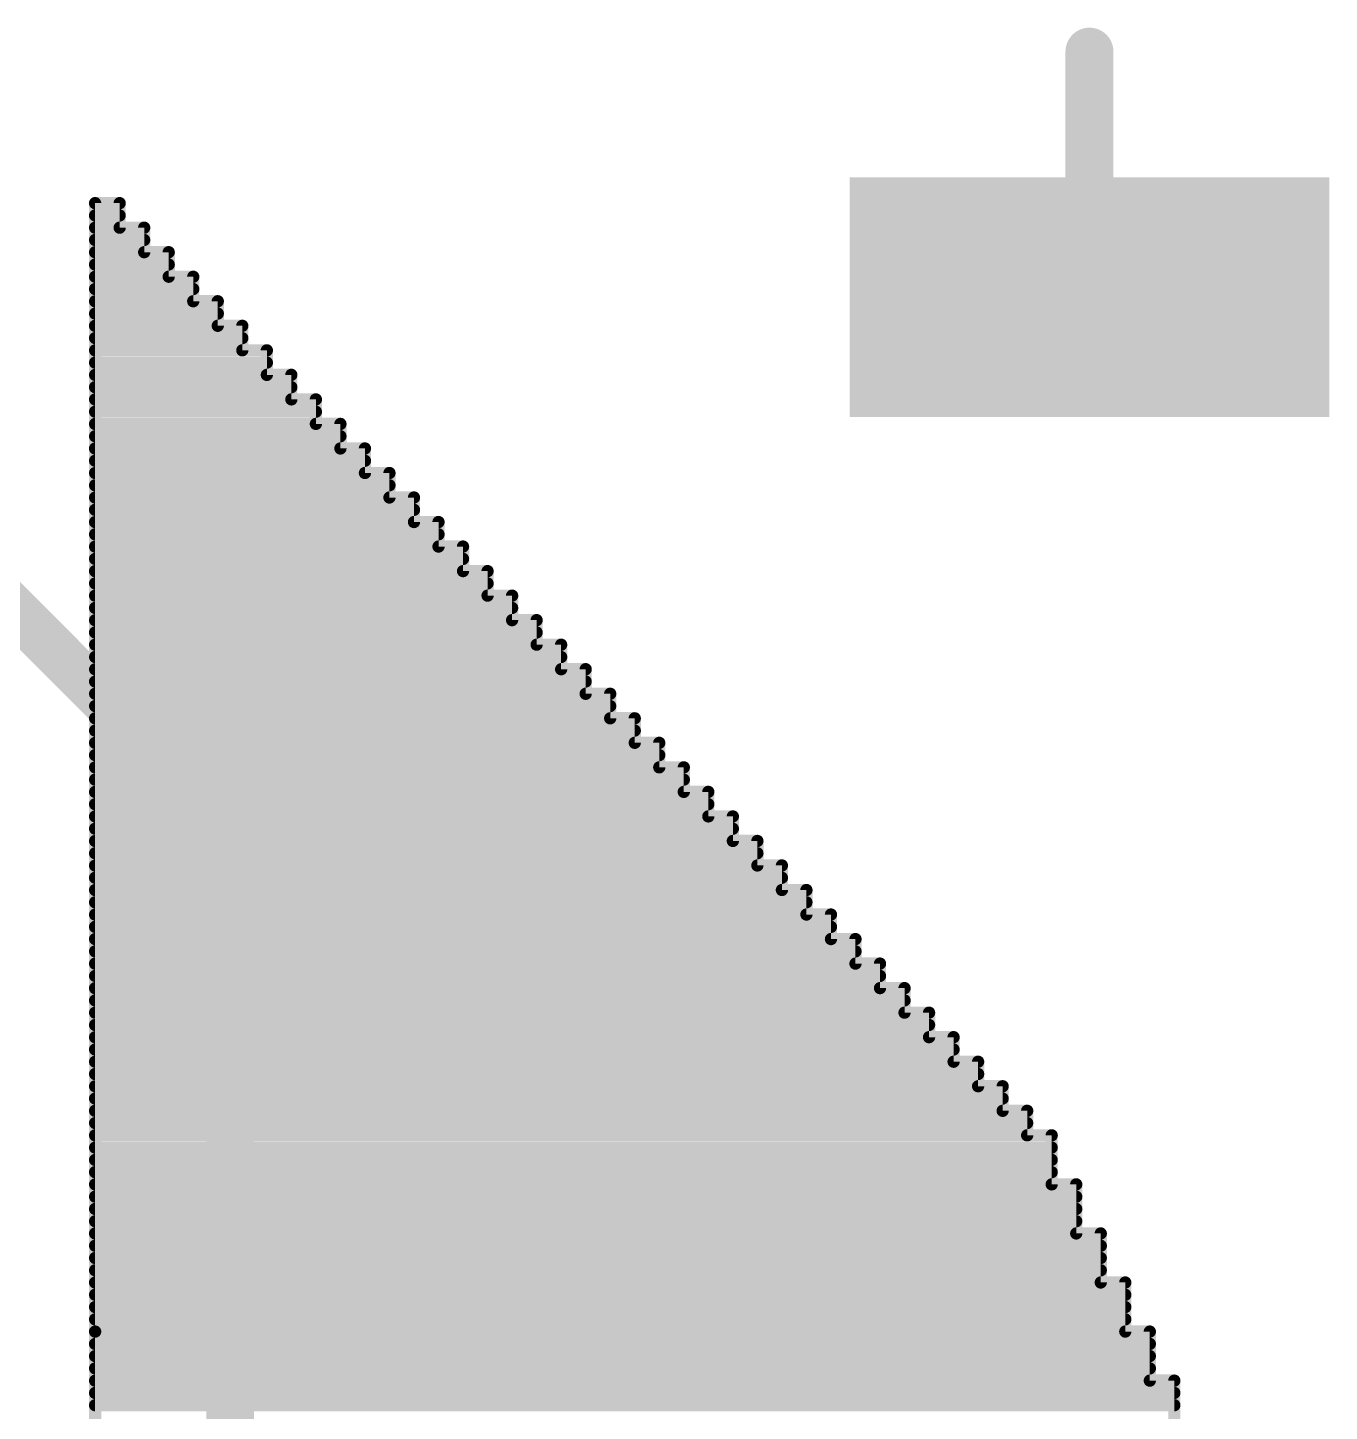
# Model space of a CAD drawing. Extents: x -0.2 to 50.2, y -0.2 to 50.2.
# Drawn here: x 31.08 to 37.97, y 22.05 to 29.38 of the extents above; entities that cross this region are included whole.
import ezdxf

# ---------------------------------------------------------------- set-up
doc = ezdxf.new("R2010")
doc.units = 0
doc.layers.add('1', color=22, linetype='CONTINUOUS')

# ---------------------------------------------------------------- blocks, each defined once
blk = doc.blocks.new('RECT')
blk.add_solid([(-0.5, -0.5), (0.5, -0.5), (-0.5, 0.5), (0.5, 0.5)])

msp = doc.modelspace()

# ---------------------------------------------------------------- linework, layer by layer
at = {"layer": '1'}
for points, const_width in [([(36.7, 27.95), (36.7, 29.25)], 0.254), ([(31.5649, 28.448), (31.4351, 28.448)], 0.0649), ([(31.4351, 28.448), (31.4351, 22.474)], 0.0649), ([(31.4351, 28.4478), (31.5649, 28.4478)], 0.0649), ([(31.5649, 28.3182), (31.5649, 28.448)], 0.0649), ([(31.4351, 28.3828), (31.5649, 28.3828)], 0.0649), ([(31.4351, 28.3179), (31.6948, 28.3179)], 0.0649), ([(31.6948, 28.3182), (31.5649, 28.3182)], 0.0649), ([(31.6948, 28.1883), (31.6948, 28.3182)], 0.0649), ([(31.4351, 28.253), (31.6948, 28.253)], 0.0649), ([(31.4351, 28.188), (31.8247, 28.188)], 0.0649), ([(31.8247, 28.1883), (31.6948, 28.1883)], 0.0649), ([(31.8247, 28.0584), (31.8247, 28.1883)], 0.0649), ([(31.4351, 28.1231), (31.8247, 28.1231)], 0.0649), ([(31.4351, 28.0582), (31.9545, 28.0582)], 0.0649), ([(31.9545, 28.0584), (31.8247, 28.0584)], 0.0649), ([(31.9545, 27.9286), (31.9545, 28.0584)], 0.0649), ([(31.4351, 27.9932), (31.9545, 27.9932)], 0.0649), ([(31.4351, 27.9283), (32.0844, 27.9283)], 0.0649), ([(32.0844, 27.9286), (31.9545, 27.9286)], 0.0649), ([(32.0844, 27.7987), (32.0844, 27.9286)], 0.0649), ([(31.4351, 27.8634), (32.0844, 27.8634)], 0.0649), ([(31.4351, 27.7984), (32.2143, 27.7984)], 0.0649), ([(31.4351, 27.7335), (32.2143, 27.7335)], 0.0649), ([(32.2143, 27.7987), (32.0844, 27.7987)], 0.0649), ([(32.2143, 27.6688), (32.2143, 27.7987)], 0.0649), ([(31.4351, 27.6686), (32.3442, 27.6686)], 0.0649), ([(32.3442, 27.6688), (32.2143, 27.6688)], 0.0649), ([(32.3442, 27.539), (32.3442, 27.6688)], 0.0649), ([(31.4351, 27.6036), (32.3442, 27.6036)], 0.0649), ([(31.4351, 27.5387), (32.474, 27.5387)], 0.0649), ([(32.474, 27.539), (32.3442, 27.539)], 0.0649), ([(32.474, 27.4091), (32.474, 27.539)], 0.0649), ([(31.4351, 27.4738), (32.474, 27.4738)], 0.0649), ([(31.4351, 27.4088), (32.6039, 27.4088)], 0.0649), ([(32.6039, 27.4091), (32.474, 27.4091)], 0.0649), ([(32.6039, 27.2792), (32.6039, 27.4091)], 0.0649), ([(31.4351, 27.3439), (32.6039, 27.3439)], 0.0649), ([(31.4351, 27.2789), (32.7338, 27.2789)], 0.0649), ([(32.7338, 27.2792), (32.6039, 27.2792)], 0.0649), ([(32.7338, 27.1493), (32.7338, 27.2792)], 0.0649), ([(31.4351, 27.214), (32.7338, 27.214)], 0.0649), ([(31.4351, 27.1491), (32.8636, 27.1491)], 0.0649), ([(32.8636, 27.1493), (32.7338, 27.1493)], 0.0649), ([(32.8636, 27.0195), (32.8636, 27.1493)], 0.0649), ([(30.3, 27), (32.15, 25.15)], 0.254), ([(31.4351, 27.0841), (32.8636, 27.0841)], 0.0649), ([(31.4351, 27.0192), (32.9935, 27.0192)], 0.0649), ([(32.9935, 27.0195), (32.8636, 27.0195)], 0.0649), ([(32.9935, 26.8896), (32.9935, 27.0195)], 0.0649), ([(31.4351, 26.9543), (32.9935, 26.9543)], 0.0649), ([(31.4351, 26.8893), (33.1234, 26.8893)], 0.0649), ([(33.1234, 26.8896), (32.9935, 26.8896)], 0.0649), ([(33.1234, 26.7597), (33.1234, 26.8896)], 0.0649), ([(31.4351, 26.8244), (33.1234, 26.8244)], 0.0649), ([(31.4351, 26.7595), (33.2532, 26.7595)], 0.0649), ([(33.2532, 26.7597), (33.1234, 26.7597)], 0.0649), ([(33.2532, 26.6299), (33.2532, 26.7597)], 0.0649), ([(31.4351, 26.6945), (33.2532, 26.6945)], 0.0649), ([(31.4351, 26.6296), (33.3831, 26.6296)], 0.0649), ([(31.4351, 26.5647), (33.3831, 26.5647)], 0.0649), ([(33.3831, 26.6299), (33.2532, 26.6299)], 0.0649), ([(33.3831, 26.5), (33.3831, 26.6299)], 0.0649), ([(31.4351, 26.4997), (33.513, 26.4997)], 0.0649), ([(33.513, 26.5), (33.3831, 26.5)], 0.0649), ([(33.513, 26.3701), (33.513, 26.5)], 0.0649), ([(31.4351, 26.4348), (33.513, 26.4348)], 0.0649), ([(31.4351, 26.3699), (33.6429, 26.3699)], 0.0649), ([(33.6429, 26.3701), (33.513, 26.3701)], 0.0649), ([(33.6429, 26.2403), (33.6429, 26.3701)], 0.0649), ([(31.4351, 26.3049), (33.6429, 26.3049)], 0.0649), ([(31.4351, 26.24), (33.7727, 26.24)], 0.0649), ([(33.7727, 26.2403), (33.6429, 26.2403)], 0.0649), ([(33.7727, 26.1104), (33.7727, 26.2403)], 0.0649), ([(31.4351, 26.1751), (33.7727, 26.1751)], 0.0649), ([(31.4351, 26.1101), (33.9026, 26.1101)], 0.0649), ([(33.9026, 26.1104), (33.7727, 26.1104)], 0.0649), ([(33.9026, 25.9805), (33.9026, 26.1104)], 0.0649), ([(31.4351, 26.0452), (33.9026, 26.0452)], 0.0649), ([(31.4351, 25.9803), (34.0325, 25.9803)], 0.0649), ([(34.0325, 25.9805), (33.9026, 25.9805)], 0.0649), ([(34.0325, 25.8506), (34.0325, 25.9805)], 0.0649), ([(31.4351, 25.9153), (34.0325, 25.9153)], 0.0649), ([(31.4351, 25.8504), (34.1623, 25.8504)], 0.0649), ([(34.1623, 25.8506), (34.0325, 25.8506)], 0.0649), ([(34.1623, 25.7208), (34.1623, 25.8506)], 0.0649), ([(31.4351, 25.7855), (34.1623, 25.7855)], 0.0649), ([(31.4351, 25.7205), (34.2922, 25.7205)], 0.0649), ([(34.2922, 25.7208), (34.1623, 25.7208)], 0.0649), ([(34.2922, 25.5909), (34.2922, 25.7208)], 0.0649), ([(31.4351, 25.6556), (34.2922, 25.6556)], 0.0649), ([(31.4351, 25.5907), (34.4221, 25.5907)], 0.0649), ([(34.4221, 25.5909), (34.2922, 25.5909)], 0.0649), ([(34.4221, 25.461), (34.4221, 25.5909)], 0.0649), ([(31.4351, 25.5257), (34.4221, 25.5257)], 0.0649), ([(31.4351, 25.4608), (34.5519, 25.4608)], 0.0649), ([(34.5519, 25.461), (34.4221, 25.461)], 0.0649), ([(34.5519, 25.3312), (34.5519, 25.461)], 0.0649), ([(31.4351, 25.3959), (34.5519, 25.3959)], 0.0649), ([(31.4351, 25.3309), (34.6818, 25.3309)], 0.0649), ([(34.6818, 25.3312), (34.5519, 25.3312)], 0.0649), ([(34.6818, 25.2013), (34.6818, 25.3312)], 0.0649), ([(31.4351, 25.266), (34.6818, 25.266)], 0.0649), ([(32.15, 25.15), (32.15, 1.8253)], 0.254), ([(31.4351, 25.201), (34.8117, 25.201)], 0.0649), ([(34.8117, 25.2013), (34.6818, 25.2013)], 0.0649), ([(34.8117, 25.0714), (34.8117, 25.2013)], 0.0649), ([(31.4351, 25.1361), (34.8117, 25.1361)], 0.0649), ([(31.4351, 25.0712), (34.9416, 25.0712)], 0.0649), ([(34.9416, 25.0714), (34.8117, 25.0714)], 0.0649), ([(34.9416, 24.9416), (34.9416, 25.0714)], 0.0649), ([(31.4351, 25.0062), (34.9416, 25.0062)], 0.0649), ([(31.4351, 24.9413), (35.0714, 24.9413)], 0.0649), ([(31.4351, 24.8764), (35.0714, 24.8764)], 0.0649), ([(35.0714, 24.9416), (34.9416, 24.9416)], 0.0649), ([(35.0714, 24.8117), (35.0714, 24.9416)], 0.0649), ([(31.4351, 24.8114), (35.2013, 24.8114)], 0.0649), ([(35.2013, 24.8117), (35.0714, 24.8117)], 0.0649), ([(35.2013, 24.6818), (35.2013, 24.8117)], 0.0649), ([(31.4351, 24.7465), (35.2013, 24.7465)], 0.0649), ([(31.4351, 24.6816), (35.3312, 24.6816)], 0.0649), ([(35.3312, 24.6818), (35.2013, 24.6818)], 0.0649), ([(35.3312, 24.5519), (35.3312, 24.6818)], 0.0649), ([(31.4351, 24.6166), (35.3312, 24.6166)], 0.0649), ([(31.4351, 24.5517), (35.461, 24.5517)], 0.0649), ([(35.461, 24.5519), (35.3312, 24.5519)], 0.0649), ([(35.461, 24.4221), (35.461, 24.5519)], 0.0649), ([(31.4351, 24.4868), (35.461, 24.4868)], 0.0649), ([(31.4351, 24.4218), (35.5909, 24.4218)], 0.0649), ([(35.5909, 24.4221), (35.461, 24.4221)], 0.0649), ([(35.5909, 24.2922), (35.5909, 24.4221)], 0.0649), ([(31.4351, 24.3569), (35.5909, 24.3569)], 0.0649), ([(31.4351, 24.292), (35.7208, 24.292)], 0.0649), ([(35.7208, 24.2922), (35.5909, 24.2922)], 0.0649), ([(35.7208, 24.1623), (35.7208, 24.2922)], 0.0649), ([(31.4351, 24.227), (35.7208, 24.227)], 0.0649), ([(31.4351, 24.1621), (35.8506, 24.1621)], 0.0649), ([(35.8506, 24.1623), (35.7208, 24.1623)], 0.0649), ([(35.8506, 24.0325), (35.8506, 24.1623)], 0.0649), ([(31.4351, 24.0972), (35.8506, 24.0972)], 0.0649), ([(31.4351, 24.0322), (35.9805, 24.0322)], 0.0649), ([(35.9805, 24.0325), (35.8506, 24.0325)], 0.0649), ([(35.9805, 23.9026), (35.9805, 24.0325)], 0.0649), ([(31.4351, 23.9673), (35.9805, 23.9673)], 0.0649), ([(31.4351, 23.9024), (36.1104, 23.9024)], 0.0649), ([(36.1104, 23.9026), (35.9805, 23.9026)], 0.0649), ([(36.1104, 23.7727), (36.1104, 23.9026)], 0.0649), ([(31.4351, 23.8374), (36.1104, 23.8374)], 0.0649), ([(31.4351, 23.7725), (36.2403, 23.7725)], 0.0649), ([(31.4351, 23.7076), (36.2403, 23.7076)], 0.0649), ([(36.2403, 23.7727), (36.1104, 23.7727)], 0.0649), ([(36.2403, 23.6429), (36.2403, 23.7727)], 0.0649), ([(31.4351, 23.6426), (36.3701, 23.6426)], 0.0649), ([(36.3701, 23.6429), (36.2403, 23.6429)], 0.0649), ([(36.3701, 23.513), (36.3701, 23.6429)], 0.0649), ([(31.4351, 23.5777), (36.3701, 23.5777)], 0.0649), ([(31.4351, 23.5128), (36.5, 23.5128)], 0.0649), ([(36.5, 23.513), (36.3701, 23.513)], 0.0649), ([(36.5, 23.2532), (36.5, 23.513)], 0.0649), ([(31.4351, 23.4478), (36.5, 23.4478)], 0.0649), ([(31.4351, 23.3829), (36.5, 23.3829)], 0.0649), ([(31.4351, 23.3179), (36.5, 23.3179)], 0.0649), ([(31.4351, 23.253), (36.6299, 23.253)], 0.0649), ([(36.6299, 23.2532), (36.5, 23.2532)], 0.0649), ([(36.6299, 22.9935), (36.6299, 23.2532)], 0.0649), ([(31.4351, 23.1881), (36.6299, 23.1881)], 0.0649), ([(31.4351, 23.1231), (36.6299, 23.1231)], 0.0649), ([(31.4351, 23.0582), (36.6299, 23.0582)], 0.0649), ([(31.4351, 22.9933), (36.7597, 22.9933)], 0.0649), ([(36.7597, 22.9935), (36.6299, 22.9935)], 0.0649), ([(36.7597, 22.7338), (36.7597, 22.9935)], 0.0649), ([(31.4351, 22.9283), (36.7597, 22.9283)], 0.0649), ([(31.4351, 22.8634), (36.7597, 22.8634)], 0.0649), ([(31.4351, 22.7985), (36.7597, 22.7985)], 0.0649), ([(31.4351, 22.7335), (36.8896, 22.7335)], 0.0649), ([(36.8896, 22.7338), (36.7597, 22.7338)], 0.0649), ([(36.8896, 22.474), (36.8896, 22.7338)], 0.0649), ([(31.4351, 22.6686), (36.8896, 22.6686)], 0.0649), ([(31.4351, 22.6037), (36.8896, 22.6037)], 0.0649), ([(31.4351, 22.5387), (36.8896, 22.5387)], 0.0649), ([(31.4351, 22.474), (31.4351, 1.4351)], 0.0649), ([(31.4351, 22.4738), (37.0195, 22.4738)], 0.0649), ([(37.0195, 22.474), (36.8896, 22.474)], 0.0649), ([(37.0195, 22.2143), (37.0195, 22.474)], 0.0649), ([(31.4351, 22.4089), (37.0195, 22.4089)], 0.0649), ([(31.4351, 22.3439), (37.0195, 22.3439)], 0.0649), ([(31.4351, 22.279), (37.0195, 22.279)], 0.0649), ([(31.4351, 22.2141), (37.1493, 22.2141)], 0.0649), ([(37.1493, 22.2143), (37.0195, 22.2143)], 0.0649), ([(37.1493, 21.9545), (37.1493, 22.2143)], 0.0649), ([(31.4351, 22.1491), (37.1493, 22.1491)], 0.0649), ([(31.4351, 22.0842), (37.1493, 22.0842)], 0.0649)]:
    msp.add_lwpolyline(points, dxfattribs=dict(at, const_width=const_width))
for points, const_width in [([(36.7635, 29.25, 1), (36.6365, 29.25)], 0.127), ([(31.4351, 28.4643, 1), (31.4351, 28.4318)], 0.0325), ([(31.4513, 28.448, 1), (31.4188, 28.448)], 0.0325), ([(31.4351, 28.464, 1), (31.4351, 28.4315)], 0.0325), ([(31.5812, 28.448, 1), (31.5487, 28.448)], 0.0325), ([(31.5649, 28.4318, 1), (31.5649, 28.4643)], 0.0325), ([(31.5649, 28.4315, 1), (31.5649, 28.464)], 0.0325), ([(31.4351, 28.3991, 1), (31.4351, 28.3666)], 0.0325), ([(31.4351, 28.3341, 1), (31.4351, 28.3017)], 0.0325), ([(31.5649, 28.3344, 1), (31.5649, 28.3019)], 0.0325), ([(31.5649, 28.3666, 1), (31.5649, 28.3991)], 0.0325), ([(31.711, 28.3182, 1), (31.6786, 28.3182)], 0.0325), ([(31.6948, 28.3019, 1), (31.6948, 28.3344)], 0.0325), ([(31.6948, 28.3017, 1), (31.6948, 28.3341)], 0.0325), ([(31.4351, 28.2692, 1), (31.4351, 28.2367)], 0.0325), ([(31.5487, 28.3182, 1), (31.5812, 28.3182)], 0.0325), ([(31.6948, 28.2367, 1), (31.6948, 28.2692)], 0.0325), ([(31.4351, 28.2043, 1), (31.4351, 28.1718)], 0.0325), ([(31.6948, 28.2045, 1), (31.6948, 28.1721)], 0.0325), ([(31.6786, 28.1883, 1), (31.711, 28.1883)], 0.0325), ([(31.8409, 28.1883, 1), (31.8084, 28.1883)], 0.0325), ([(31.8247, 28.1721, 1), (31.8247, 28.2045)], 0.0325), ([(31.8247, 28.1718, 1), (31.8247, 28.2043)], 0.0325), ([(31.4351, 28.1393, 1), (31.4351, 28.1069)], 0.0325), ([(31.8247, 28.1069, 1), (31.8247, 28.1393)], 0.0325), ([(31.4351, 28.0744, 1), (31.4351, 28.0419)], 0.0325), ([(31.8084, 28.0584, 1), (31.8409, 28.0584)], 0.0325), ([(31.8247, 28.0747, 1), (31.8247, 28.0422)], 0.0325), ([(31.9708, 28.0584, 1), (31.9383, 28.0584)], 0.0325), ([(31.9545, 28.0422, 1), (31.9545, 28.0747)], 0.0325), ([(31.9545, 28.0419, 1), (31.9545, 28.0744)], 0.0325), ([(31.4351, 28.0095, 1), (31.4351, 27.977)], 0.0325), ([(31.9545, 27.977, 1), (31.9545, 28.0095)], 0.0325), ([(36.6365, 27.95, 1), (36.7635, 27.95)], 0.127), ([(31.4351, 27.9445, 1), (31.4351, 27.9121)], 0.0325), ([(31.9545, 27.9448, 1), (31.9545, 27.9123)], 0.0325), ([(31.9383, 27.9286, 1), (31.9708, 27.9286)], 0.0325), ([(32.1006, 27.9286, 1), (32.0682, 27.9286)], 0.0325), ([(32.0844, 27.9123, 1), (32.0844, 27.9448)], 0.0325), ([(32.0844, 27.9121, 1), (32.0844, 27.9445)], 0.0325), ([(31.4351, 27.8796, 1), (31.4351, 27.8471)], 0.0325), ([(32.0844, 27.8471, 1), (32.0844, 27.8796)], 0.0325), ([(31.4351, 27.8147, 1), (31.4351, 27.7822)], 0.0325), ([(31.4351, 27.7497, 1), (31.4351, 27.7173)], 0.0325), ([(32.0844, 27.8149, 1), (32.0844, 27.7825)], 0.0325), ([(32.0682, 27.7987, 1), (32.1006, 27.7987)], 0.0325), ([(32.2305, 27.7987, 1), (32.1981, 27.7987)], 0.0325), ([(32.2143, 27.7825, 1), (32.2143, 27.8149)], 0.0325), ([(32.2143, 27.7822, 1), (32.2143, 27.8147)], 0.0325), ([(32.2143, 27.7173, 1), (32.2143, 27.7497)], 0.0325), ([(31.4351, 27.6848, 1), (31.4351, 27.6523)], 0.0325), ([(32.2143, 27.6851, 1), (32.2143, 27.6526)], 0.0325), ([(32.3604, 27.6688, 1), (32.3279, 27.6688)], 0.0325), ([(32.3442, 27.6526, 1), (32.3442, 27.6851)], 0.0325), ([(32.3442, 27.6523, 1), (32.3442, 27.6848)], 0.0325), ([(31.4351, 27.6199, 1), (31.4351, 27.5874)], 0.0325), ([(32.1981, 27.6688, 1), (32.2305, 27.6688)], 0.0325), ([(32.3442, 27.5874, 1), (32.3442, 27.6199)], 0.0325), ([(31.4351, 27.5549, 1), (31.4351, 27.5225)], 0.0325), ([(32.3442, 27.5552, 1), (32.3442, 27.5227)], 0.0325), ([(32.3279, 27.539, 1), (32.3604, 27.539)], 0.0325), ([(32.4903, 27.539, 1), (32.4578, 27.539)], 0.0325), ([(32.474, 27.5227, 1), (32.474, 27.5552)], 0.0325), ([(32.474, 27.5225, 1), (32.474, 27.5549)], 0.0325), ([(31.4351, 27.49, 1), (31.4351, 27.4575)], 0.0325), ([(32.474, 27.4575, 1), (32.474, 27.49)], 0.0325), ([(31.4351, 27.425, 1), (31.4351, 27.3926)], 0.0325), ([(32.474, 27.4253, 1), (32.474, 27.3929)], 0.0325), ([(32.4578, 27.4091, 1), (32.4903, 27.4091)], 0.0325), ([(32.6201, 27.4091, 1), (32.5877, 27.4091)], 0.0325), ([(32.6039, 27.3929, 1), (32.6039, 27.4253)], 0.0325), ([(32.6039, 27.3926, 1), (32.6039, 27.425)], 0.0325), ([(31.4351, 27.3601, 1), (31.4351, 27.3276)], 0.0325), ([(32.6039, 27.3276, 1), (32.6039, 27.3601)], 0.0325), ([(31.4351, 27.2952, 1), (31.4351, 27.2627)], 0.0325), ([(32.5877, 27.2792, 1), (32.6201, 27.2792)], 0.0325), ([(32.6039, 27.2954, 1), (32.6039, 27.263)], 0.0325), ([(32.75, 27.2792, 1), (32.7175, 27.2792)], 0.0325), ([(32.7338, 27.263, 1), (32.7338, 27.2954)], 0.0325), ([(32.7338, 27.2627, 1), (32.7338, 27.2952)], 0.0325), ([(31.4351, 27.1653, 1), (31.4351, 27.1328)], 0.0325), ([(31.4351, 27.2302, 1), (31.4351, 27.1978)], 0.0325), ([(32.7338, 27.1656, 1), (32.7338, 27.1331)], 0.0325), ([(32.7338, 27.1978, 1), (32.7338, 27.2302)], 0.0325), ([(32.8799, 27.1493, 1), (32.8474, 27.1493)], 0.0325), ([(32.8636, 27.1331, 1), (32.8636, 27.1656)], 0.0325), ([(32.8636, 27.1328, 1), (32.8636, 27.1653)], 0.0325), ([(31.4351, 27.1004, 1), (31.4351, 27.0679)], 0.0325), ([(32.7175, 27.1493, 1), (32.75, 27.1493)], 0.0325), ([(32.8636, 27.0679, 1), (32.8636, 27.1004)], 0.0325), ([(31.4351, 27.0354, 1), (31.4351, 27.003)], 0.0325), ([(32.8636, 27.0357, 1), (32.8636, 27.0032)], 0.0325), ([(32.8474, 27.0195, 1), (32.8799, 27.0195)], 0.0325), ([(33.0097, 27.0195, 1), (32.9773, 27.0195)], 0.0325), ([(32.9935, 27.0032, 1), (32.9935, 27.0357)], 0.0325), ([(32.9935, 27.003, 1), (32.9935, 27.0354)], 0.0325), ([(31.4351, 26.9705, 1), (31.4351, 26.938)], 0.0325), ([(32.9935, 26.938, 1), (32.9935, 26.9705)], 0.0325), ([(31.4351, 26.9056, 1), (31.4351, 26.8731)], 0.0325), ([(32.9935, 26.9058, 1), (32.9935, 26.8734)], 0.0325), ([(32.9773, 26.8896, 1), (33.0097, 26.8896)], 0.0325), ([(33.1396, 26.8896, 1), (33.1071, 26.8896)], 0.0325), ([(33.1234, 26.8734, 1), (33.1234, 26.9058)], 0.0325), ([(33.1234, 26.8731, 1), (33.1234, 26.9056)], 0.0325), ([(31.4351, 26.8406, 1), (31.4351, 26.8082)], 0.0325), ([(33.1234, 26.8082, 1), (33.1234, 26.8406)], 0.0325), ([(31.4351, 26.7757, 1), (31.4351, 26.7432)], 0.0325), ([(33.1234, 26.776, 1), (33.1234, 26.7435)], 0.0325), ([(33.1071, 26.7597, 1), (33.1396, 26.7597)], 0.0325), ([(33.2695, 26.7597, 1), (33.237, 26.7597)], 0.0325), ([(33.2532, 26.7435, 1), (33.2532, 26.776)], 0.0325), ([(33.2532, 26.7432, 1), (33.2532, 26.7757)], 0.0325), ([(31.4351, 26.7108, 1), (31.4351, 26.6783)], 0.0325), ([(33.2532, 26.6783, 1), (33.2532, 26.7108)], 0.0325), ([(31.4351, 26.6458, 1), (31.4351, 26.6134)], 0.0325), ([(31.4351, 26.5809, 1), (31.4351, 26.5484)], 0.0325), ([(33.2532, 26.6461, 1), (33.2532, 26.6136)], 0.0325), ([(33.237, 26.6299, 1), (33.2695, 26.6299)], 0.0325), ([(33.3993, 26.6299, 1), (33.3669, 26.6299)], 0.0325), ([(33.3831, 26.6136, 1), (33.3831, 26.6461)], 0.0325), ([(33.3831, 26.6134, 1), (33.3831, 26.6458)], 0.0325), ([(33.3831, 26.5484, 1), (33.3831, 26.5809)], 0.0325), ([(31.4351, 26.516, 1), (31.4351, 26.4835)], 0.0325), ([(33.3831, 26.5162, 1), (33.3831, 26.4838)], 0.0325), ([(33.5292, 26.5, 1), (33.4968, 26.5)], 0.0325), ([(33.513, 26.4838, 1), (33.513, 26.5162)], 0.0325), ([(33.513, 26.4835, 1), (33.513, 26.516)], 0.0325), ([(31.4351, 26.451, 1), (31.4351, 26.4186)], 0.0325), ([(33.3669, 26.5, 1), (33.3993, 26.5)], 0.0325), ([(33.513, 26.4186, 1), (33.513, 26.451)], 0.0325), ([(31.4351, 26.3861, 1), (31.4351, 26.3536)], 0.0325), ([(33.513, 26.3864, 1), (33.513, 26.3539)], 0.0325), ([(33.4968, 26.3701, 1), (33.5292, 26.3701)], 0.0325), ([(33.6591, 26.3701, 1), (33.6266, 26.3701)], 0.0325), ([(33.6429, 26.3539, 1), (33.6429, 26.3864)], 0.0325), ([(33.6429, 26.3536, 1), (33.6429, 26.3861)], 0.0325), ([(31.4351, 26.3212, 1), (31.4351, 26.2887)], 0.0325), ([(33.6429, 26.2887, 1), (33.6429, 26.3212)], 0.0325), ([(31.4351, 26.2562, 1), (31.4351, 26.2238)], 0.0325), ([(33.6429, 26.2565, 1), (33.6429, 26.224)], 0.0325), ([(33.6266, 26.2403, 1), (33.6591, 26.2403)], 0.0325), ([(33.789, 26.2403, 1), (33.7565, 26.2403)], 0.0325), ([(33.7727, 26.224, 1), (33.7727, 26.2565)], 0.0325), ([(33.7727, 26.2238, 1), (33.7727, 26.2562)], 0.0325), ([(31.4351, 26.1913, 1), (31.4351, 26.1588)], 0.0325), ([(33.7727, 26.1588, 1), (33.7727, 26.1913)], 0.0325), ([(31.4351, 26.1264, 1), (31.4351, 26.0939)], 0.0325), ([(33.7727, 26.1266, 1), (33.7727, 26.0942)], 0.0325), ([(33.7565, 26.1104, 1), (33.789, 26.1104)], 0.0325), ([(33.9188, 26.1104, 1), (33.8864, 26.1104)], 0.0325), ([(33.9026, 26.0942, 1), (33.9026, 26.1266)], 0.0325), ([(33.9026, 26.0939, 1), (33.9026, 26.1264)], 0.0325), ([(31.4351, 25.9965, 1), (31.4351, 25.964)], 0.0325), ([(31.4351, 26.0614, 1), (31.4351, 26.029)], 0.0325), ([(33.9026, 25.9967, 1), (33.9026, 25.9643)], 0.0325), ([(33.9026, 26.029, 1), (33.9026, 26.0614)], 0.0325), ([(34.0487, 25.9805, 1), (34.0162, 25.9805)], 0.0325), ([(34.0325, 25.9643, 1), (34.0325, 25.9967)], 0.0325), ([(34.0325, 25.964, 1), (34.0325, 25.9965)], 0.0325), ([(31.4351, 25.9316, 1), (31.4351, 25.8991)], 0.0325), ([(33.8864, 25.9805, 1), (33.9188, 25.9805)], 0.0325), ([(34.0325, 25.8991, 1), (34.0325, 25.9316)], 0.0325), ([(31.4351, 25.8666, 1), (31.4351, 25.8342)], 0.0325), ([(34.0162, 25.8506, 1), (34.0487, 25.8506)], 0.0325), ([(34.0325, 25.8669, 1), (34.0325, 25.8344)], 0.0325), ([(34.1786, 25.8506, 1), (34.1461, 25.8506)], 0.0325), ([(34.1623, 25.8344, 1), (34.1623, 25.8669)], 0.0325), ([(34.1623, 25.8342, 1), (34.1623, 25.8666)], 0.0325), ([(31.4351, 25.8017, 1), (31.4351, 25.7692)], 0.0325), ([(34.1623, 25.7692, 1), (34.1623, 25.8017)], 0.0325), ([(31.4351, 25.7368, 1), (31.4351, 25.7043)], 0.0325), ([(34.1623, 25.737, 1), (34.1623, 25.7045)], 0.0325), ([(34.1461, 25.7208, 1), (34.1786, 25.7208)], 0.0325), ([(34.3084, 25.7208, 1), (34.276, 25.7208)], 0.0325), ([(34.2922, 25.7045, 1), (34.2922, 25.737)], 0.0325), ([(34.2922, 25.7043, 1), (34.2922, 25.7368)], 0.0325), ([(31.4351, 25.6718, 1), (31.4351, 25.6394)], 0.0325), ([(34.2922, 25.6394, 1), (34.2922, 25.6718)], 0.0325), ([(31.4351, 25.6069, 1), (31.4351, 25.5744)], 0.0325), ([(34.2922, 25.6071, 1), (34.2922, 25.5747)], 0.0325), ([(34.276, 25.5909, 1), (34.3084, 25.5909)], 0.0325), ([(34.4383, 25.5909, 1), (34.4058, 25.5909)], 0.0325), ([(34.4221, 25.5747, 1), (34.4221, 25.6071)], 0.0325), ([(34.4221, 25.5744, 1), (34.4221, 25.6069)], 0.0325), ([(31.4351, 25.542, 1), (31.4351, 25.5095)], 0.0325), ([(31.4351, 25.477, 1), (31.4351, 25.4446)], 0.0325), ([(34.4221, 25.4773, 1), (34.4221, 25.4448)], 0.0325), ([(34.4221, 25.5095, 1), (34.4221, 25.542)], 0.0325), ([(34.5682, 25.461, 1), (34.5357, 25.461)], 0.0325), ([(34.5519, 25.4448, 1), (34.5519, 25.4773)], 0.0325), ([(34.5519, 25.4446, 1), (34.5519, 25.477)], 0.0325), ([(31.4351, 25.4121, 1), (31.4351, 25.3796)], 0.0325), ([(34.4058, 25.461, 1), (34.4383, 25.461)], 0.0325), ([(34.5519, 25.3796, 1), (34.5519, 25.4121)], 0.0325), ([(31.4351, 25.3471, 1), (31.4351, 25.3147)], 0.0325), ([(34.5519, 25.3474, 1), (34.5519, 25.3149)], 0.0325), ([(34.5357, 25.3312, 1), (34.5682, 25.3312)], 0.0325), ([(34.6981, 25.3312, 1), (34.6656, 25.3312)], 0.0325), ([(34.6818, 25.3149, 1), (34.6818, 25.3474)], 0.0325), ([(34.6818, 25.3147, 1), (34.6818, 25.3471)], 0.0325), ([(31.4351, 25.2822, 1), (31.4351, 25.2497)], 0.0325), ([(32.2135, 25.15, 1), (32.0865, 25.15)], 0.127), ([(34.6818, 25.2497, 1), (34.6818, 25.2822)], 0.0325), ([(31.4351, 25.2173, 1), (31.4351, 25.1848)], 0.0325), ([(32.1051, 25.1051, 1), (32.1949, 25.1949)], 0.127), ([(34.6818, 25.2175, 1), (34.6818, 25.1851)], 0.0325), ([(34.6656, 25.2013, 1), (34.6981, 25.2013)], 0.0325), ([(34.8279, 25.2013, 1), (34.7955, 25.2013)], 0.0325), ([(34.8117, 25.1851, 1), (34.8117, 25.2175)], 0.0325), ([(34.8117, 25.1848, 1), (34.8117, 25.2173)], 0.0325), ([(31.4351, 25.1523, 1), (31.4351, 25.1199)], 0.0325), ([(34.8117, 25.1199, 1), (34.8117, 25.1523)], 0.0325), ([(31.4351, 25.0874, 1), (31.4351, 25.0549)], 0.0325), ([(34.8117, 25.0877, 1), (34.8117, 25.0552)], 0.0325), ([(34.7955, 25.0714, 1), (34.8279, 25.0714)], 0.0325), ([(34.9578, 25.0714, 1), (34.9253, 25.0714)], 0.0325), ([(34.9416, 25.0552, 1), (34.9416, 25.0877)], 0.0325), ([(34.9416, 25.0549, 1), (34.9416, 25.0874)], 0.0325), ([(31.4351, 25.0225, 1), (31.4351, 24.99)], 0.0325), ([(34.9416, 24.99, 1), (34.9416, 25.0225)], 0.0325), ([(31.4351, 24.8926, 1), (31.4351, 24.8601)], 0.0325), ([(31.4351, 24.9575, 1), (31.4351, 24.9251)], 0.0325), ([(34.9416, 24.9578, 1), (34.9416, 24.9253)], 0.0325), ([(34.9253, 24.9416, 1), (34.9578, 24.9416)], 0.0325), ([(35.0877, 24.9416, 1), (35.0552, 24.9416)], 0.0325), ([(35.0714, 24.9253, 1), (35.0714, 24.9578)], 0.0325), ([(35.0714, 24.9251, 1), (35.0714, 24.9575)], 0.0325), ([(35.0714, 24.8601, 1), (35.0714, 24.8926)], 0.0325), ([(31.4351, 24.8277, 1), (31.4351, 24.7952)], 0.0325), ([(35.0714, 24.8279, 1), (35.0714, 24.7955)], 0.0325), ([(35.2175, 24.8117, 1), (35.1851, 24.8117)], 0.0325), ([(35.2013, 24.7955, 1), (35.2013, 24.8279)], 0.0325), ([(35.2013, 24.7952, 1), (35.2013, 24.8277)], 0.0325), ([(31.4351, 24.7627, 1), (31.4351, 24.7303)], 0.0325), ([(35.0552, 24.8117, 1), (35.0877, 24.8117)], 0.0325), ([(35.2013, 24.7303, 1), (35.2013, 24.7627)], 0.0325), ([(31.4351, 24.6978, 1), (31.4351, 24.6653)], 0.0325), ([(35.2013, 24.698, 1), (35.2013, 24.6656)], 0.0325), ([(35.1851, 24.6818, 1), (35.2175, 24.6818)], 0.0325), ([(35.3474, 24.6818, 1), (35.3149, 24.6818)], 0.0325), ([(35.3312, 24.6656, 1), (35.3312, 24.698)], 0.0325), ([(35.3312, 24.6653, 1), (35.3312, 24.6978)], 0.0325), ([(31.4351, 24.6329, 1), (31.4351, 24.6004)], 0.0325), ([(35.3312, 24.6004, 1), (35.3312, 24.6329)], 0.0325), ([(31.4351, 24.5679, 1), (31.4351, 24.5355)], 0.0325), ([(35.3312, 24.5682, 1), (35.3312, 24.5357)], 0.0325), ([(35.3149, 24.5519, 1), (35.3474, 24.5519)], 0.0325), ([(35.4773, 24.5519, 1), (35.4448, 24.5519)], 0.0325), ([(35.461, 24.5357, 1), (35.461, 24.5682)], 0.0325), ([(35.461, 24.5355, 1), (35.461, 24.5679)], 0.0325), ([(31.4351, 24.503, 1), (31.4351, 24.4705)], 0.0325), ([(35.461, 24.4705, 1), (35.461, 24.503)], 0.0325), ([(31.4351, 24.4381, 1), (31.4351, 24.4056)], 0.0325), ([(35.461, 24.4383, 1), (35.461, 24.4058)], 0.0325), ([(35.4448, 24.4221, 1), (35.4773, 24.4221)], 0.0325), ([(35.6071, 24.4221, 1), (35.5747, 24.4221)], 0.0325), ([(35.5909, 24.4058, 1), (35.5909, 24.4383)], 0.0325), ([(35.5909, 24.4056, 1), (35.5909, 24.4381)], 0.0325), ([(31.4351, 24.3731, 1), (31.4351, 24.3407)], 0.0325), ([(31.4351, 24.3082, 1), (31.4351, 24.2757)], 0.0325), ([(35.5909, 24.3084, 1), (35.5909, 24.276)], 0.0325), ([(35.5909, 24.3407, 1), (35.5909, 24.3731)], 0.0325), ([(35.737, 24.2922, 1), (35.7045, 24.2922)], 0.0325), ([(35.7208, 24.276, 1), (35.7208, 24.3084)], 0.0325), ([(35.7208, 24.2757, 1), (35.7208, 24.3082)], 0.0325), ([(31.4351, 24.2433, 1), (31.4351, 24.2108)], 0.0325), ([(35.5747, 24.2922, 1), (35.6071, 24.2922)], 0.0325), ([(35.7208, 24.2108, 1), (35.7208, 24.2433)], 0.0325), ([(31.4351, 24.1783, 1), (31.4351, 24.1459)], 0.0325), ([(35.7208, 24.1786, 1), (35.7208, 24.1461)], 0.0325), ([(35.7045, 24.1623, 1), (35.737, 24.1623)], 0.0325), ([(35.8669, 24.1623, 1), (35.8344, 24.1623)], 0.0325), ([(35.8506, 24.1461, 1), (35.8506, 24.1786)], 0.0325), ([(35.8506, 24.1459, 1), (35.8506, 24.1783)], 0.0325), ([(31.4351, 24.1134, 1), (31.4351, 24.0809)], 0.0325), ([(35.8506, 24.0809, 1), (35.8506, 24.1134)], 0.0325), ([(31.4351, 24.0485, 1), (31.4351, 24.016)], 0.0325), ([(35.8506, 24.0487, 1), (35.8506, 24.0162)], 0.0325), ([(35.8344, 24.0325, 1), (35.8669, 24.0325)], 0.0325), ([(35.9968, 24.0325, 1), (35.9643, 24.0325)], 0.0325), ([(35.9805, 24.0162, 1), (35.9805, 24.0487)], 0.0325), ([(35.9805, 24.016, 1), (35.9805, 24.0485)], 0.0325), ([(31.4351, 23.9835, 1), (31.4351, 23.9511)], 0.0325), ([(35.9805, 23.9511, 1), (35.9805, 23.9835)], 0.0325), ([(31.4351, 23.9186, 1), (31.4351, 23.8861)], 0.0325), ([(35.9805, 23.9188, 1), (35.9805, 23.8864)], 0.0325), ([(35.9643, 23.9026, 1), (35.9968, 23.9026)], 0.0325), ([(36.1266, 23.9026, 1), (36.0942, 23.9026)], 0.0325), ([(36.1104, 23.8864, 1), (36.1104, 23.9188)], 0.0325), ([(36.1104, 23.8861, 1), (36.1104, 23.9186)], 0.0325), ([(31.4351, 23.8537, 1), (31.4351, 23.8212)], 0.0325), ([(36.1104, 23.8212, 1), (36.1104, 23.8537)], 0.0325), ([(31.4351, 23.7238, 1), (31.4351, 23.6913)], 0.0325), ([(31.4351, 23.7887, 1), (31.4351, 23.7563)], 0.0325), ([(36.1104, 23.789, 1), (36.1104, 23.7565)], 0.0325), ([(36.0942, 23.7727, 1), (36.1266, 23.7727)], 0.0325), ([(36.2565, 23.7727, 1), (36.224, 23.7727)], 0.0325), ([(36.2403, 23.7565, 1), (36.2403, 23.789)], 0.0325), ([(36.2403, 23.7563, 1), (36.2403, 23.7887)], 0.0325), ([(36.2403, 23.6913, 1), (36.2403, 23.7238)], 0.0325), ([(31.4351, 23.6589, 1), (31.4351, 23.6264)], 0.0325), ([(36.2403, 23.6591, 1), (36.2403, 23.6266)], 0.0325), ([(36.3864, 23.6429, 1), (36.3539, 23.6429)], 0.0325), ([(36.3701, 23.6266, 1), (36.3701, 23.6591)], 0.0325), ([(36.3701, 23.6264, 1), (36.3701, 23.6589)], 0.0325), ([(31.4351, 23.5939, 1), (31.4351, 23.5615)], 0.0325), ([(36.224, 23.6429, 1), (36.2565, 23.6429)], 0.0325), ([(36.3701, 23.5615, 1), (36.3701, 23.5939)], 0.0325), ([(31.4351, 23.529, 1), (31.4351, 23.4965)], 0.0325), ([(36.3701, 23.5292, 1), (36.3701, 23.4967)], 0.0325), ([(36.3539, 23.513, 1), (36.3864, 23.513)], 0.0325), ([(36.5162, 23.513, 1), (36.4838, 23.513)], 0.0325), ([(36.5, 23.4967, 1), (36.5, 23.5292)], 0.0325), ([(36.5, 23.4965, 1), (36.5, 23.529)], 0.0325), ([(31.4351, 23.4641, 1), (31.4351, 23.4316)], 0.0325), ([(36.5, 23.4316, 1), (36.5, 23.4641)], 0.0325), ([(31.4351, 23.3991, 1), (31.4351, 23.3667)], 0.0325), ([(36.5, 23.3667, 1), (36.5, 23.3991)], 0.0325), ([(31.4351, 23.3342, 1), (31.4351, 23.3017)], 0.0325), ([(36.5, 23.3017, 1), (36.5, 23.3342)], 0.0325), ([(31.4351, 23.2692, 1), (31.4351, 23.2368)], 0.0325), ([(36.5, 23.2695, 1), (36.5, 23.237)], 0.0325), ([(36.4838, 23.2532, 1), (36.5162, 23.2532)], 0.0325), ([(36.6461, 23.2532, 1), (36.6136, 23.2532)], 0.0325), ([(36.6299, 23.237, 1), (36.6299, 23.2695)], 0.0325), ([(36.6299, 23.2368, 1), (36.6299, 23.2692)], 0.0325), ([(31.4351, 23.2043, 1), (31.4351, 23.1718)], 0.0325), ([(31.4351, 23.1394, 1), (31.4351, 23.1069)], 0.0325), ([(36.6299, 23.1718, 1), (36.6299, 23.2043)], 0.0325), ([(36.6299, 23.1069, 1), (36.6299, 23.1394)], 0.0325), ([(31.4351, 23.0744, 1), (31.4351, 23.042)], 0.0325), ([(36.6299, 23.042, 1), (36.6299, 23.0744)], 0.0325), ([(31.4351, 23.0095, 1), (31.4351, 22.977)], 0.0325), ([(36.6136, 22.9935, 1), (36.6461, 22.9935)], 0.0325), ([(36.6299, 23.0097, 1), (36.6299, 22.9773)], 0.0325), ([(36.776, 22.9935, 1), (36.7435, 22.9935)], 0.0325), ([(36.7597, 22.9773, 1), (36.7597, 23.0097)], 0.0325), ([(36.7597, 22.977, 1), (36.7597, 23.0095)], 0.0325), ([(31.4351, 22.9446, 1), (31.4351, 22.9121)], 0.0325), ([(36.7597, 22.9121, 1), (36.7597, 22.9446)], 0.0325), ([(31.4351, 22.8796, 1), (31.4351, 22.8472)], 0.0325), ([(36.7597, 22.8472, 1), (36.7597, 22.8796)], 0.0325), ([(31.4351, 22.8147, 1), (31.4351, 22.7822)], 0.0325), ([(36.7597, 22.7822, 1), (36.7597, 22.8147)], 0.0325), ([(31.4351, 22.7498, 1), (31.4351, 22.7173)], 0.0325), ([(36.7597, 22.75, 1), (36.7597, 22.7175)], 0.0325), ([(36.7435, 22.7338, 1), (36.776, 22.7338)], 0.0325), ([(36.9058, 22.7338, 1), (36.8734, 22.7338)], 0.0325), ([(36.8896, 22.7175, 1), (36.8896, 22.75)], 0.0325), ([(36.8896, 22.7173, 1), (36.8896, 22.7498)], 0.0325), ([(31.4351, 22.6199, 1), (31.4351, 22.5874)], 0.0325), ([(31.4351, 22.6848, 1), (31.4351, 22.6524)], 0.0325), ([(36.8896, 22.6524, 1), (36.8896, 22.6848)], 0.0325), ([(36.8896, 22.5874, 1), (36.8896, 22.6199)], 0.0325), ([(31.4351, 22.555, 1), (31.4351, 22.5225)], 0.0325), ([(36.8896, 22.5225, 1), (36.8896, 22.555)], 0.0325), ([(31.4513, 22.474, 1), (31.4188, 22.474)], 0.0325), ([(31.4188, 22.474, 1), (31.4513, 22.474)], 0.0325), ([(31.4351, 22.49, 1), (31.4351, 22.4576)], 0.0325), ([(36.8896, 22.4903, 1), (36.8896, 22.4578)], 0.0325), ([(36.8734, 22.474, 1), (36.9058, 22.474)], 0.0325), ([(37.0357, 22.474, 1), (37.0032, 22.474)], 0.0325), ([(37.0195, 22.4578, 1), (37.0195, 22.4903)], 0.0325), ([(37.0195, 22.4576, 1), (37.0195, 22.49)], 0.0325), ([(31.4351, 22.4251, 1), (31.4351, 22.3926)], 0.0325), ([(37.0195, 22.3926, 1), (37.0195, 22.4251)], 0.0325), ([(31.4351, 22.3602, 1), (31.4351, 22.3277)], 0.0325), ([(37.0195, 22.3277, 1), (37.0195, 22.3602)], 0.0325), ([(31.4351, 22.2952, 1), (31.4351, 22.2628)], 0.0325), ([(37.0195, 22.2628, 1), (37.0195, 22.2952)], 0.0325), ([(31.4351, 22.2303, 1), (31.4351, 22.1978)], 0.0325), ([(37.0195, 22.2305, 1), (37.0195, 22.198)], 0.0325), ([(37.0032, 22.2143, 1), (37.0357, 22.2143)], 0.0325), ([(37.1656, 22.2143, 1), (37.1331, 22.2143)], 0.0325), ([(37.1493, 22.198, 1), (37.1493, 22.2305)], 0.0325), ([(37.1493, 22.1978, 1), (37.1493, 22.2303)], 0.0325), ([(31.4351, 22.1654, 1), (31.4351, 22.1329)], 0.0325), ([(37.1493, 22.1329, 1), (37.1493, 22.1654)], 0.0325), ([(31.4351, 22.1004, 1), (31.4351, 22.068)], 0.0325), ([(37.1493, 22.068, 1), (37.1493, 22.1004)], 0.0325)]:
    msp.add_lwpolyline(points, format="xyb", dxfattribs=dict(at, const_width=const_width))

# ---------------------------------------------------------------- block references
at = {"layer": '1', "xscale": 1.27, "yscale": 2.54, "rotation": 90}
msp.add_blockref('RECT', (36.7, 27.95), dxfattribs=at)

doc.saveas('drawing.dxf')
